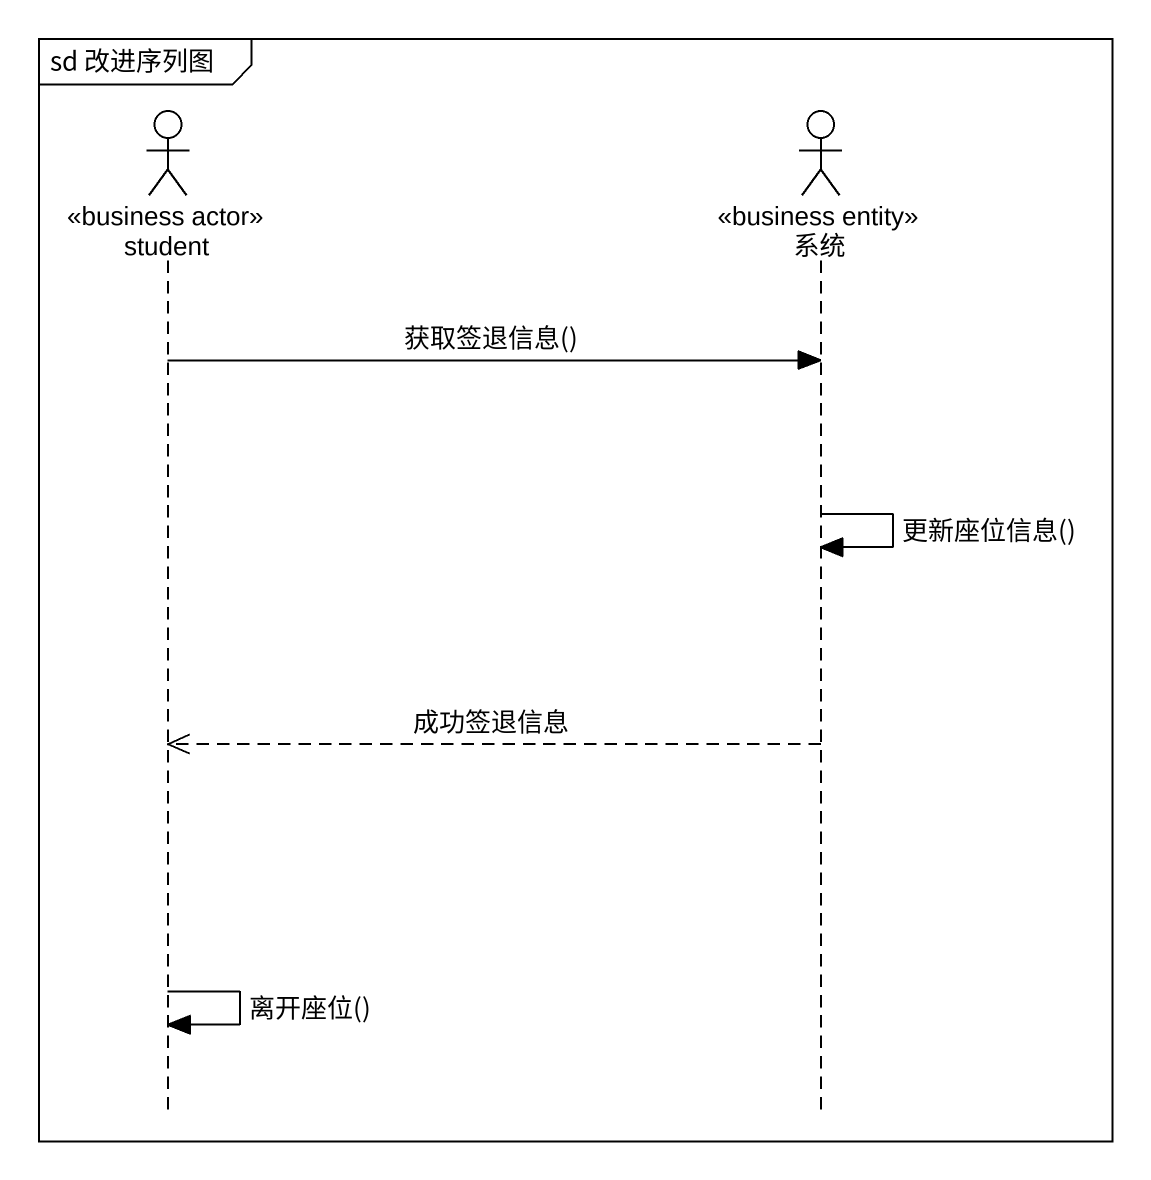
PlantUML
@startuml
mainframe sd 改进序列图
hide footbox
actor student <<business actor>>
actor 系统 <<business entity>>

student -> 系统 : 获取签退信息()
系统 -> 系统 : 更新座位信息()
系统 -->> student : 成功签退信息
student -> student : 离开座位()
@enduml
